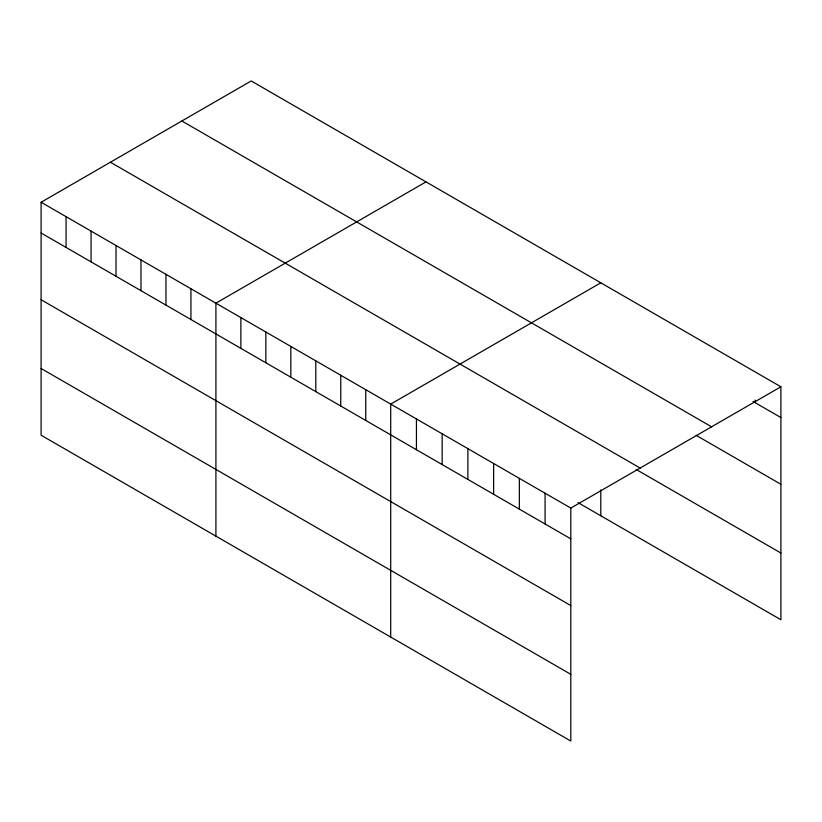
<?xml version="1.0" encoding="UTF-8"?>
<svg xmlns="http://www.w3.org/2000/svg" width="822" height="822" viewBox="0 0 822 822"><rect width="100%" height="100%" fill="white"/><g stroke="black" fill="none" stroke-linecap="round" stroke-linejoin="round"><path stroke-width="1.23" d="M41.1 202.253L570.807 508.078L570.807 741.043L41.1 435.218L41.1 202.253L251.193 80.957L780.9 386.782L780.9 619.747L578 502.602M425.991 181.888L215.909 303.174L215.909 536.139M600.8 282.809L390.707 404.105L390.707 637.06M570.807 508.078L780.9 386.782M753.024 401.455L780.9 417.545M181.857 120.988L711.575 426.813M696.213 435.372L780.9 484.271M110.425 162.232L640.143 468.057M636.177 469.465L780.9 553.021M41.1 233.016L570.807 538.842M41.1 299.742L570.807 605.567M41.1 368.492L570.807 674.317M755.171 400.129L755.171 402.688M600.8 489.82L600.8 515.764M545.078 493.231L545.078 523.984M519.35 478.373L519.35 509.126M493.621 463.516L493.621 494.279M467.893 448.668L467.893 479.421M442.164 433.811L442.164 464.564M416.435 418.953L416.435 449.716M365.739 389.679L365.739 420.443M340.76 375.264L340.76 406.027M315.792 360.848L315.792 391.601M290.824 346.432L290.824 377.185M265.845 332.016L265.845 362.769M240.877 317.6L240.877 348.353M190.93 288.758L190.93 319.522M165.962 274.343L165.962 305.106M140.983 259.927L140.983 290.68M116.015 245.511L116.015 276.264M91.047 231.095L91.047 261.848M66.068 216.669L66.068 247.432"/></g></svg>
